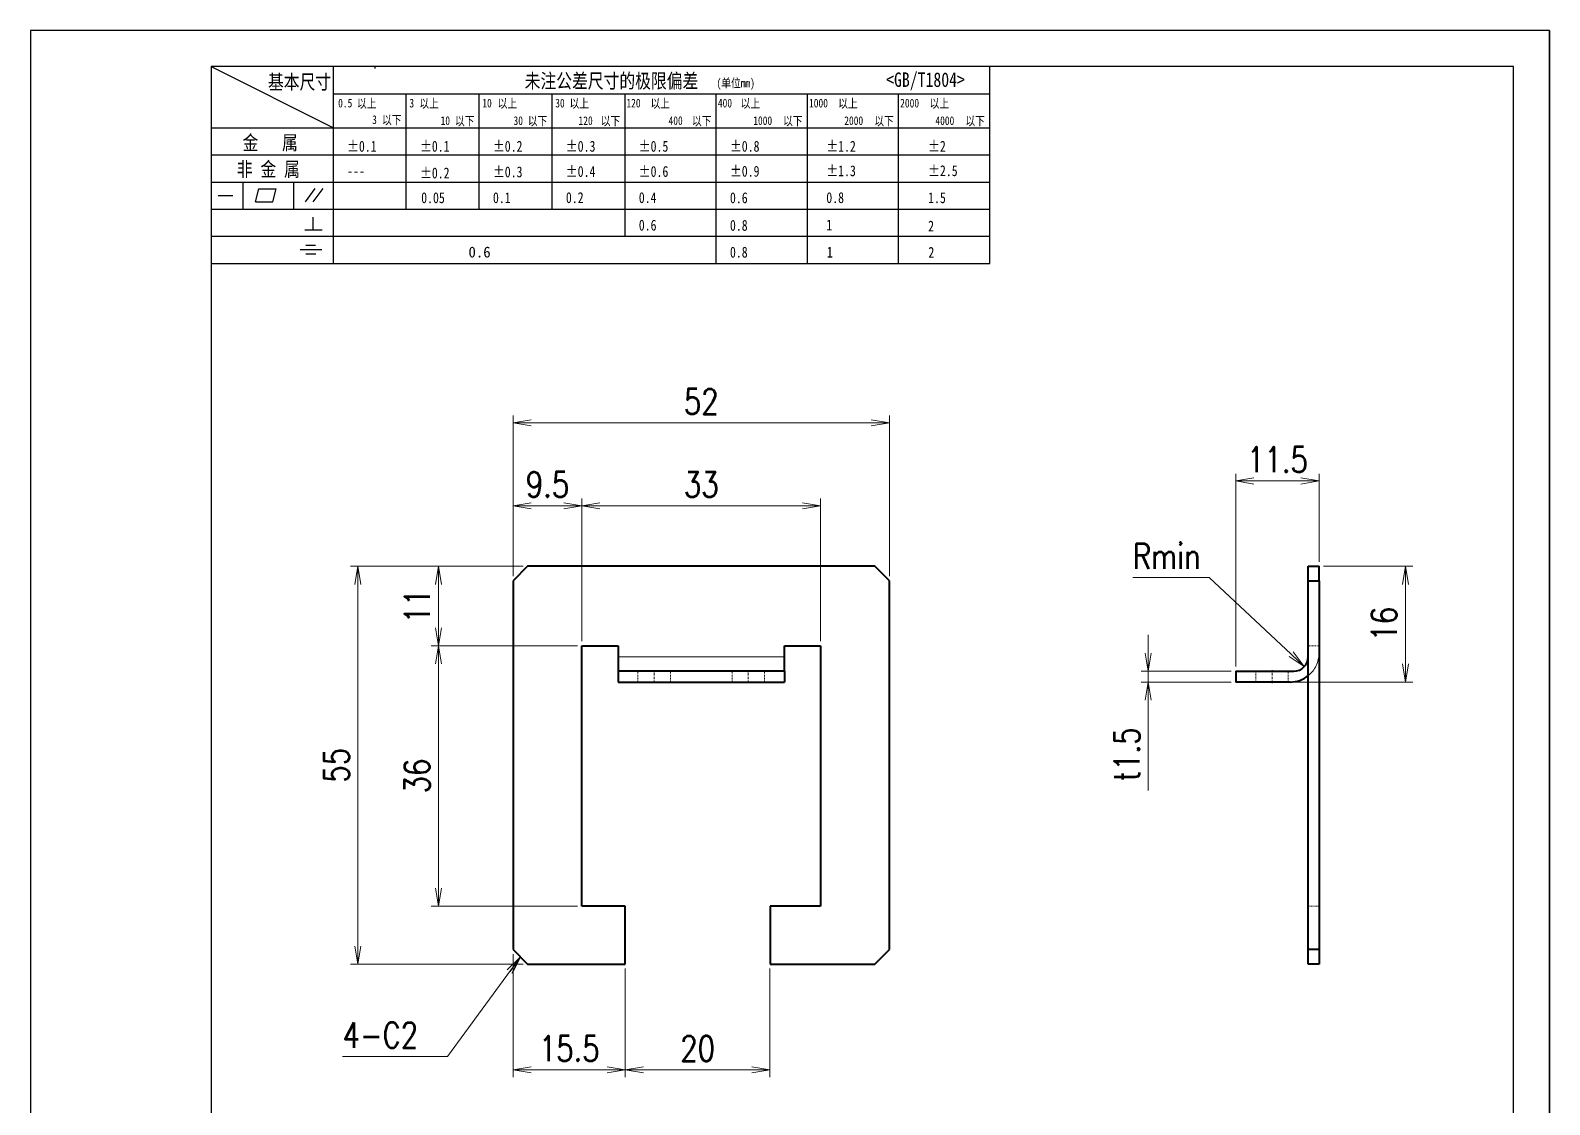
# Model space of a CAD drawing. Header units: millimetres. Extents: x 1201 to 11615, y -7347 to 2683.
# Drawn here: x 10556.1 to 10766.1, y 1664.2 to 1812.7 of the extents above; entities that cross this region are included whole.
import ezdxf
from ezdxf.enums import TextEntityAlignment as Align

# ---------------------------------------------------------------- set-up
doc = ezdxf.new("R2010")
doc.units = ezdxf.units.MM
for name, pattern in [('AM_ISO02W050x2', [3.75, 3, -0.75]), ('AM_ISO08W050x2', [9, 6, -0.75, 1.5, -0.75]), ('CENTER', [2, 1.25, -0.25, 0.25, -0.25])]:
    doc.linetypes.add(name, pattern=pattern)
for name, color, linetype, lineweight in [('CENTER', 2, 'AM_ISO08W050x2', 15), ('DIM', 3, 'Continuous', 20), ('DRAWING', 7, 'Continuous', 35), ('HIDDEN', 1, 'AM_ISO02W050x2', 18), ('图框', 7, 'Continuous', 15)]:
    doc.layers.add(name, color=color, linetype=linetype, lineweight=lineweight)
doc.layers.add('图\\M+19E79\\M+195B6\\M+18E9A', color=7, linetype='Continuous')
doc.styles.add('DIM', font='romans.shx', dxfattribs={"width": 0.8, "bigfont": 'bigfont.shx'})
doc.styles.add('STYLE1', font='')
doc.styles.add('国标', font='simfang.ttf', dxfattribs={"width": 0.8})
doc.styles.add('标题\\M+18E9A', font='romand.shx', dxfattribs={"oblique": 10, "bigfont": 'bigfont.shx'})
doc.styles.get('STYLE1').set_extended_font_data('SimSun')
doc.dimstyles.new('YH 1-1', dxfattribs={"dimtxt": 3.5, "dimasz": 2.5, "dimexe": 1, "dimexo": 0.625, "dimgap": 1.2, "dimtad": 1, "dimtoh": 1, "dimzin": 9, "dimdsep": 46, "dimtxsty": 'DIM', "dimblk": 'OPEN', "dimcen": 0, "dimclrd": 8, "dimclre": 8, "dimclrt": 2, "dimazin": 2, "dimtfac": 0.5, "dimtmove": 0, "dimatfit": 3, "dimldrblk": 'OPEN', "dimfxl": 0, "dimtolj": 1, "dimlwd": 13, "dimlwe": 13, "dimarcsym": 0})
doc.dimstyles.new('YH 1-1$0', dxfattribs={"dimtxt": 3.5, "dimasz": 2.5, "dimexe": 1, "dimexo": 0.625, "dimgap": 1.2, "dimtad": 1, "dimzin": 9, "dimdsep": 46, "dimtxsty": 'DIM', "dimblk": 'OPEN', "dimcen": 0, "dimclrd": 8, "dimclre": 8, "dimclrt": 2, "dimazin": 2, "dimtfac": 0.5, "dimtmove": 0, "dimatfit": 3, "dimldrblk": 'OPEN', "dimfxl": 0, "dimtolj": 1, "dimlwd": 13, "dimlwe": 13, "dimarcsym": 0})
doc.dimstyles.new('YH 1-1$4', dxfattribs={"dimtxt": 3.5, "dimasz": 2.5, "dimexe": 1, "dimexo": 0.625, "dimgap": 1.2, "dimtad": 1, "dimtoh": 1, "dimzin": 9, "dimdsep": 46, "dimtxsty": 'DIM', "dimblk": 'OPEN', "dimcen": 0, "dimclrd": 8, "dimclre": 8, "dimclrt": 2, "dimazin": 2, "dimtfac": 0.5, "dimtmove": 0, "dimatfit": 3, "dimldrblk": 'OPEN', "dimfxl": 0, "dimtolj": 1, "dimlwd": 13, "dimlwe": 13, "dimarcsym": 0})

# ---------------------------------------------------------------- blocks, each defined once
blk = doc.blocks.new('GZDEH零件A4图框V01版')
at = {"color": 1, "linetype": 'CENTER', "lineweight": 5, "ltscale": 16.256}
for p, q in [((108.3, 23.18), (108.3, 16.14)), ((111.82, 19.66), (104.78, 19.66))]:
    blk.add_line(p, q, dxfattribs=at)
at = {"color": 2, "linetype": 'ByBlock', "lineweight": 30}
for p, q in [((102.17, 21.26), (93.17, 22.66)), ((93.17, 16.66), (93.17, 22.66)), ((102.17, 21.26), (102.17, 18.06)), ((102.17, 18.06), (93.17, 16.66))]:
    blk.add_line(p, q, dxfattribs=at)
at = {"color": 1, "linetype": 'CENTER', "lineweight": 5, "ltscale": 9.144}
blk.add_line((102.47, 19.66), (92.65, 19.66), dxfattribs=at)
at = {"color": 2, "linetype": 'ByBlock', "lineweight": 30}
for radius in [3, 1.6]:
    blk.add_circle((108.3, 19.66), radius, dxfattribs=at)
at = {"layer": 'Defpoints', "linetype": 'Continuous'}
for p, q in [((0, 297), (0, 0)), ((210, 297), (0, 297)), ((210, 0), (210, 297)), ((210, 297), (210, 0)), ((0, 0), (210, 0))]:
    blk.add_line(p, q, dxfattribs=at)
at = {"layer": '图\\M+19E79\\M+195B6\\M+18E9A', "linetype": 'Continuous'}
for p, q in [((25, 292), (25, 13.5)), ((205, 292), (25, 292)), ((205, 13.5), (205, 292)), ((205, 13.5), (205, 97)), ((25, 13.5), (205, 13.5))]:
    blk.add_line(p, q, dxfattribs=at)
at = {"layer": '图\\M+19E79\\M+195B6\\M+18E9A', "color": 9}
for p, q in [((25, 292), (41.88, 283.54)), ((41.88, 264.79), (41.88, 292)), ((47.66, 291.75), (47.66, 292)), ((132.6, 264.79), (132.6, 292)), ((41.88, 288.22), (132.6, 288.22)), ((51.96, 272.29), (51.96, 288.22)), ((62.04, 272.29), (62.04, 288.22)), ((72.12, 272.29), (72.12, 288.22)), ((82.2, 268.54), (82.2, 288.22)), ((94.8, 264.79), (94.8, 288.22)), ((107.4, 264.79), (107.4, 288.22)), ((120, 264.79), (120, 288.22)), ((25, 283.54), (132.6, 283.54)), ((25, 279.79), (132.6, 279.79)), ((25, 276.04), (132.6, 276.04)), ((29.43, 272.34), (29.43, 276.04)), ((36.42, 272.34), (36.42, 276.04)), ((38.03, 273.3), (39.36, 275.16)), ((39.11, 273.3), (40.45, 275.16)), ((25.94, 274.19), (28, 274.19)), ((31.1, 273.3), (31.58, 275.09)), ((31.1, 273.3), (33.51, 273.3)), ((31.58, 275.09), (33.99, 275.09)), ((33.51, 273.3), (33.99, 275.09)), ((25, 272.29), (132.6, 272.29)), ((39.09, 269.41), (39.09, 271.18)), ((37.93, 269.41), (40.32, 269.41)), ((25, 268.54), (132.6, 268.54)), ((38.08, 267.29), (39.43, 267.29)), ((25, 264.79), (132.6, 264.79)), ((37.3, 266.69), (40.28, 266.69)), ((38.08, 266.09), (39.44, 266.09)), ((114.5, 79), (114.5, 13.5)), ((205, 58), (25, 58)), ((57.5, 58), (57.5, 30.5)), ((114.5, 58), (114.5, 13.5)), ((180, 58), (180, 13.5)), ((25, 44.25), (205, 44.25)), ((25, 30.5), (205, 30.5)), ((46.68, 30.5), (46.68, 13.5)), ((46.68, 30.5), (46.68, 13.5)), ((68.34, 30.5), (68.34, 13.5)), ((68.34, 30.5), (68.34, 13.5))]:
    blk.add_line(p, q, dxfattribs=at)
at = {"layer": '图框', "color": 7}
for p, q in [((90, 79), (205, 79)), ((90, 13.5), (90, 79))]:
    blk.add_line(p, q, dxfattribs=at)
at = {"layer": '图框', "color": 9}
for p, q in [((90, 73), (95, 79)), ((95, 79), (100, 73)), ((100, 58), (100, 79)), ((173, 58), (173, 79)), ((185, 79), (185, 58)), ((90, 73), (205, 73)), ((90, 67), (95, 73)), ((95, 73), (100, 67)), ((90, 67), (205, 67))]:
    blk.add_line(p, q, dxfattribs=at)
at = {"layer": '图\\M+19E79\\M+195B6\\M+18E9A', "color": 9, "style": '国标'}
for s, height, width, p in [('基本尺寸', 2, 0.8, (32.84, 288.88)), ('未注公差尺寸的极限偏差', 2, 0.8, (68.32, 289.02)), ('<GB/T1804>', 2, 0.8, (118.29, 289.19)), ('30', 1.2, 0.8, (72.55, 286.35)), ('金   属', 2, 0.8, (29.33, 280.48)), ('±0.1', 1.5, 0.8, (43.78, 280.23)), ('±0.1', 1.5, 0.8, (53.86, 280.23)), ('±0.2', 1.5, 0.8, (63.94, 280.23)), ('±0.3', 1.5, 0.8, (74.02, 280.23)), ('±0.5', 1.5, 0.8, (84.1, 280.23)), ('±0.8', 1.5, 0.8, (96.7, 280.23)), ('±1.2', 1.5, 0.8, (110.02, 280.23)), ('±2', 1.5, 0.8, (124.09, 280.23)), ('非 金 属', 2, 0.8, (28.53, 276.82)), ('---', 1.5, 0.8, (43.78, 276.81)), ('±0.2', 1.5, 0.8, (53.86, 276.54)), ('±0.3', 1.5, 0.8, (63.94, 276.69)), ('±0.4', 1.5, 0.8, (74.02, 276.75)), ('±0.6', 1.5, 0.8, (84.1, 276.75)), ('±0.9', 1.5, 0.8, (96.7, 276.78)), ('±1.3', 1.5, 0.8, (110.02, 276.84)), ('±2.5', 1.5, 0.8, (124.09, 276.85)), ('0.1', 1.5, 0.8, (63.94, 273.12)), ('0.2', 1.5, 0.8, (74.02, 273.13)), ('0.4', 1.5, 0.8, (84.1, 273.13)), ('0.6', 1.5, 0.8, (96.7, 273.11)), ('0.8', 1.5, 0.8, (110.02, 273.13)), ('1.5', 1.5, 0.8, (124.09, 273.12)), ('0.6', 1.5, 0.8, (84.1, 269.33)), ('0.8', 1.5, 0.8, (96.7, 269.3)), ('1', 1.5, 0.8, (110.02, 269.34)), ('2', 1.5, 0.8, (124.09, 269.2)), ('0.8', 1.5, 0.8, (96.7, 265.59)), ('1', 1.5, 0.8, (110.1, 265.6)), ('2', 1.5, 0.8, (124.13, 265.57)), ('热处理', 2.5, 0.8, (27.54, 54)), ('材  质', 2.5, 0.8, (60.55, 54)), ('项目编码 PROJECT', 2.5, 0.8, (180.64, 54.03)), ('表面粗糙度', 2.5, 0.8, (26.56, 40.25)), ('表面处理', 2.5, 0.8, (57.91, 40.25)), ('SURFACE TREATMENT', 2.5, 0.6, (70.98, 40.25)), ('比  例\u3000', 2.5, 0.8, (91.61, 40.25)), ('SCALE', 2.5, 0.8, (103.66, 40.25)), ('名称\u3000', 2.5, 0.8, (115.05, 40.25)), ('NAME', 2.5, 0.8, (121.31, 40.25)), ('数  量', 2.5, 0.8, (183.12, 40.41)), ("QT'Y ", 2.5, 0.8, (196.37, 40.41)), (' DESIGN', 2.5, 0.8, (33.98, 26.5)), (' DRAW', 2.5, 0.8, (57.29, 26.5)), ("CHK'D", 2.5, 0.8, (80.09, 26.5)), ('三角法', 2.5, 0.8, (97.41, 26.5)), ('图号', 2.5, 0.8, (114.87, 26.5)), ('DWG.NO.', 2.5, 0.8, (121.67, 26.5)), ('图示为', 2.5, 0.8, (182.45, 26.53)), ('<LH/RH>', 2.5, 0.8, (192.82, 26.53))]:
    blk.add_text(s, height=height, dxfattribs=dict(at, width=width)).set_placement(p)
at = {"layer": '图\\M+19E79\\M+195B6\\M+18E9A', "color": 9, "lineweight": 15, "style": '国标', "width": 0.8}
for s, p in [('0.5', (42.54, 286.35)), ('以上', (45.15, 286.3)), ('3', (52.39, 286.35)), ('以上', (53.76, 286.3)), ('10', (62.47, 286.35)), ('以上', (64.6, 286.3)), ('以上', (74.53, 286.3)), ('120', (82.39, 286.35)), ('以上', (85.72, 286.3)), ('400', (95.03, 286.35)), ('以上', (98.19, 286.3)), ('1000', (107.63, 286.35)), ('以上', (111.67, 286.3)), ('2000', (120.23, 286.35)), ('以上', (124.31, 286.3)), ('3', (47.24, 284.06)), ('以下', (48.61, 284.01)), ('10', (56.7, 283.92)), ('以下', (58.69, 283.87)), ('30', (66.78, 283.92)), ('以下', (68.77, 283.87)), ('120', (75.77, 283.92)), ('以下', (78.85, 283.87)), ('400', (88.21, 283.92)), ('以下', (91.45, 283.87)), ('1000', (99.92, 283.92)), ('以下', (104.05, 283.87)), ('2000', (112.5, 283.92)), ('以下', (116.65, 283.87)), ('4000', (125.1, 283.92)), ('以下', (129.25, 283.87))]:
    blk.add_text(s, height=1.2, dxfattribs=at).set_placement(p)
at = {"layer": '图\\M+19E79\\M+195B6\\M+18E9A', "color": 9, "lineweight": 13, "style": '国标'}
blk.add_text('0.6', height=1.5, dxfattribs=at).set_placement((60.56, 265.61))
at = {"layer": '图\\M+19E79\\M+195B6\\M+18E9A', "color": 9, "style": '国标', "width": 0.8}
for s, p in [('车 型', (95.38, 55.27)), ('MODEL', (107.71, 55.22))]:
    blk.add_text(s, height=2.5, dxfattribs=at).set_placement(p, align=Align.MIDDLE)
for s, p in [('客户', (118.19, 54)), ('HEAT TREAT', (47, 54)), ('MATERIAL', (80.65, 54)), ('USER', (123.97, 54)), ('FINISH', (48.99, 40.25)), ('设  计', (30.3, 26.5)), ('制  图', (51.94, 26.5)), ('检  图', (73.62, 26.5)), ('日期:', (28.6, 14.46)), ('日期:', (50.22, 14.36)), ('日期:', (72.13, 14.46))]:
    blk.add_text(s, height=2.5, dxfattribs=at).set_placement(p, align=Align.CENTER)
at = {"layer": '图\\M+19E79\\M+195B6\\M+18E9A', "color": 7, "lineweight": -3, "style": 'STYLE1', "oblique": 15}
blk.add_text('广州市瑞欧智能设备有限公司', height=3.8, dxfattribs=at).set_placement((106.21, 7.68))
at = {"layer": '图\\M+19E79\\M+195B6\\M+18E9A', "color": 7, "style": '标题\\M+18E9A', "oblique": 10}
blk.add_text('A4', height=4, dxfattribs=at).set_placement((204.57, 5.66), align=Align.MIDDLE)
at = {"layer": '图\\M+19E79\\M+195B6\\M+18E9A', "color": 7, "style": '标题\\M+18E9A', "oblique": 10, "width": 0.75}
blk.add_text('Guangzhou RUIO Intelligent Equipment Co., Ltd. ', height=2.5, dxfattribs=at).set_placement((146.18, 3.62), align=Align.MIDDLE)
at = {"layer": '图\\M+19E79\\M+195B6\\M+18E9A', "color": 9, "lineweight": 15, "insert": (94.85, 290.31), "char_height": 1.2, "width": 8.7957, "attachment_point": 1, "style": '国标'}
blk.add_mtext('(单位mm)', dxfattribs=at)
at = {"layer": '图\\M+19E79\\M+195B6\\M+18E9A', "color": 9, "insert": (54.02, 273.09), "char_height": 1.5, "attachment_point": 7, "style": '国标'}
blk.add_mtext_dynamic_manual_height_columns('0.05', width=5.1982, gutter_width=12.5, heights=[0], dxfattribs=at)
at = {"layer": '图框', "color": 9, "style": '国标', "width": 0.8}
for s, p in [('记 号', (94.82, 63.62)), ('年 月 日', (107.24, 63.57)), ('变  更  事  由', (143.58, 63.63)), ('C.L.', (95.2, 59.11)), ('DATE', (107.19, 59.14)), ('REVIEW', (143.89, 59.11))]:
    blk.add_text(s, height=2, dxfattribs=at).set_placement(p, align=Align.CENTER)
for s, p in [('制 图', (178.49, 64.61)), ('备    注', (195.02, 64.64)), ('DR', (178.4, 60.22)), ('REMARKS', (194.91, 60.23))]:
    blk.add_text(s, height=2, dxfattribs=at).set_placement(p, align=Align.MIDDLE)
blk = doc.blocks.new('_Open')
at = {"color": 0, "linetype": 'ByBlock', "lineweight": -2}
for p, q in [((-1, 0.167), (0, 0)), ((-1, -0.167), (0, 0)), ((0, 0), (-1, 0))]:
    blk.add_line(p, q, dxfattribs=at)
blk = doc.blocks.new('*D380')
at = {"layer": 'Defpoints', "color": 0, "ltscale": 2, "transparency": 16777216}
for p in [(10601.33, 1738.57), (10624.8, 1738.57), (10624.8, 1683.57)]:
    blk.add_point(p, dxfattribs=at)
at = {"layer": 'DIM', "color": 8, "lineweight": 13, "ltscale": 2, "transparency": 16777216}
for p, q in [((10624.18, 1738.57), (10600.33, 1738.57)), ((10601.33, 1686.07), (10601.33, 1736.07)), ((10624.18, 1683.57), (10600.33, 1683.57))]:
    blk.add_line(p, q, dxfattribs=at)
at = {"layer": 'DIM', "color": 8, "lineweight": 13, "ltscale": 2, "transparency": 16777216, "xscale": 2.5, "yscale": 2.5, "zscale": 2.5}
for p, rotation in [((10601.33, 1738.57), 90), ((10601.33, 1683.57), 270)]:
    blk.add_blockref('_Open', p, dxfattribs=dict(at, rotation=rotation))
at = {"layer": 'DIM', "color": 2, "ltscale": 2, "transparency": 16777216, "insert": (10598.38, 1711.07), "char_height": 3.5, "attachment_point": 5, "rotation": 90, "style": 'DIM'}
blk.add_mtext('\\A1;55', dxfattribs=at)
blk = doc.blocks.new('*D381')
at = {"layer": 'Defpoints', "color": 0, "ltscale": 2, "transparency": 16777216}
for p in [(10612.47, 1738.57), (10624.8, 1738.57), (10632.3, 1727.57)]:
    blk.add_point(p, dxfattribs=at)
at = {"layer": 'DIM', "color": 8, "lineweight": 13, "ltscale": 2, "transparency": 16777216}
for p, q in [((10624.18, 1738.57), (10611.47, 1738.57)), ((10612.47, 1730.07), (10612.47, 1736.07)), ((10631.68, 1727.57), (10611.47, 1727.57))]:
    blk.add_line(p, q, dxfattribs=at)
at = {"layer": 'DIM', "color": 8, "lineweight": 13, "ltscale": 2, "transparency": 16777216, "xscale": 2.5, "yscale": 2.5, "zscale": 2.5}
for p, rotation in [((10612.47, 1738.57), 90), ((10612.47, 1727.57), 270)]:
    blk.add_blockref('_Open', p, dxfattribs=dict(at, rotation=rotation))
at = {"layer": 'DIM', "color": 2, "ltscale": 2, "transparency": 16777216, "insert": (10609.52, 1733.07), "char_height": 3.5, "attachment_point": 5, "rotation": 90, "style": 'DIM'}
blk.add_mtext('\\A1;11', dxfattribs=at)
blk = doc.blocks.new('*D382')
at = {"layer": 'Defpoints', "color": 0, "ltscale": 2, "transparency": 16777216}
for p in [(10632.3, 1727.57), (10612.47, 1691.57), (10632.3, 1691.57)]:
    blk.add_point(p, dxfattribs=at)
at = {"layer": 'DIM', "color": 8, "lineweight": 13, "ltscale": 2, "transparency": 16777216}
for p, q in [((10631.68, 1727.57), (10611.47, 1727.57)), ((10612.47, 1725.07), (10612.47, 1694.07)), ((10631.68, 1691.57), (10611.47, 1691.57))]:
    blk.add_line(p, q, dxfattribs=at)
at = {"layer": 'DIM', "color": 8, "lineweight": 13, "ltscale": 2, "transparency": 16777216, "xscale": 2.5, "yscale": 2.5, "zscale": 2.5}
for p, rotation in [((10612.47, 1727.57), 90), ((10612.47, 1691.57), 270)]:
    blk.add_blockref('_Open', p, dxfattribs=dict(at, rotation=rotation))
at = {"layer": 'DIM', "color": 2, "ltscale": 2, "transparency": 16777216, "insert": (10609.52, 1709.57), "char_height": 3.5, "attachment_point": 5, "rotation": 90, "style": 'DIM'}
blk.add_mtext('\\A1;36', dxfattribs=at)
blk = doc.blocks.new('*D383')
at = {"layer": 'Defpoints', "color": 0, "ltscale": 2, "transparency": 16777216}
for p in [(10674.8, 1758.4), (10622.8, 1736.57), (10674.8, 1736.57)]:
    blk.add_point(p, dxfattribs=at)
at = {"layer": 'DIM', "color": 8, "lineweight": 13, "ltscale": 2, "transparency": 16777216}
for p, q in [((10622.8, 1737.2), (10622.8, 1759.4)), ((10625.3, 1758.4), (10672.3, 1758.4)), ((10674.8, 1737.2), (10674.8, 1759.4))]:
    blk.add_line(p, q, dxfattribs=at)
at = {"layer": 'DIM', "color": 8, "lineweight": 13, "ltscale": 2, "transparency": 16777216, "xscale": 2.5, "yscale": 2.5, "zscale": 2.5, "rotation": 180}
blk.add_blockref('_Open', (10622.8, 1758.4), dxfattribs=at)
at = {"layer": 'DIM', "color": 8, "lineweight": 13, "ltscale": 2, "transparency": 16777216, "xscale": 2.5, "yscale": 2.5, "zscale": 2.5}
blk.add_blockref('_Open', (10674.8, 1758.4), dxfattribs=at)
at = {"layer": 'DIM', "color": 2, "ltscale": 2, "transparency": 16777216, "insert": (10648.8, 1761.35), "char_height": 3.5, "attachment_point": 5, "style": 'DIM'}
blk.add_mtext('\\A1;52', dxfattribs=at)
blk = doc.blocks.new('*D384')
at = {"layer": 'Defpoints', "color": 0, "ltscale": 2, "transparency": 16777216}
for p in [(10622.8, 1746.94), (10622.8, 1736.57), (10632.3, 1727.57)]:
    blk.add_point(p, dxfattribs=at)
at = {"layer": 'DIM', "color": 8, "lineweight": 13, "ltscale": 2, "transparency": 16777216}
for p, q in [((10622.8, 1737.2), (10622.8, 1747.94)), ((10632.3, 1728.2), (10632.3, 1747.94)), ((10629.8, 1746.94), (10625.3, 1746.94))]:
    blk.add_line(p, q, dxfattribs=at)
at = {"layer": 'DIM', "color": 8, "lineweight": 13, "ltscale": 2, "transparency": 16777216, "xscale": 2.5, "yscale": 2.5, "zscale": 2.5, "rotation": 180}
blk.add_blockref('_Open', (10622.8, 1746.94), dxfattribs=at)
at = {"layer": 'DIM', "color": 8, "lineweight": 13, "ltscale": 2, "transparency": 16777216, "xscale": 2.5, "yscale": 2.5, "zscale": 2.5}
blk.add_blockref('_Open', (10632.3, 1746.94), dxfattribs=at)
at = {"layer": 'DIM', "color": 2, "ltscale": 2, "transparency": 16777216, "insert": (10627.55, 1749.89), "char_height": 3.5, "attachment_point": 5, "style": 'DIM'}
blk.add_mtext('\\A1;9.5', dxfattribs=at)
blk = doc.blocks.new('*D385')
at = {"layer": 'Defpoints', "color": 0, "ltscale": 2, "transparency": 16777216}
for p in [(10665.3, 1746.94), (10632.3, 1727.57), (10665.3, 1727.57)]:
    blk.add_point(p, dxfattribs=at)
at = {"layer": 'DIM', "color": 8, "lineweight": 13, "ltscale": 2, "transparency": 16777216}
for p, q in [((10632.3, 1728.2), (10632.3, 1747.94)), ((10665.3, 1728.2), (10665.3, 1747.94)), ((10634.8, 1746.94), (10662.8, 1746.94))]:
    blk.add_line(p, q, dxfattribs=at)
at = {"layer": 'DIM', "color": 8, "lineweight": 13, "ltscale": 2, "transparency": 16777216, "xscale": 2.5, "yscale": 2.5, "zscale": 2.5, "rotation": 180}
blk.add_blockref('_Open', (10632.3, 1746.94), dxfattribs=at)
at = {"layer": 'DIM', "color": 8, "lineweight": 13, "ltscale": 2, "transparency": 16777216, "xscale": 2.5, "yscale": 2.5, "zscale": 2.5}
blk.add_blockref('_Open', (10665.3, 1746.94), dxfattribs=at)
at = {"layer": 'DIM', "color": 2, "ltscale": 2, "transparency": 16777216, "insert": (10648.8, 1749.89), "char_height": 3.5, "attachment_point": 5, "style": 'DIM'}
blk.add_mtext('\\A1;33', dxfattribs=at)
blk = doc.blocks.new('*D386')
at = {"layer": 'Defpoints', "color": 0, "ltscale": 2, "transparency": 16777216}
for p in [(10622.8, 1685.57), (10638.3, 1683.57), (10622.8, 1668.96)]:
    blk.add_point(p, dxfattribs=at)
at = {"layer": 'DIM', "color": 8, "lineweight": 13, "ltscale": 2, "transparency": 16777216}
for p, q in [((10622.8, 1684.95), (10622.8, 1667.96)), ((10638.3, 1682.95), (10638.3, 1667.96)), ((10635.8, 1668.96), (10625.3, 1668.96))]:
    blk.add_line(p, q, dxfattribs=at)
at = {"layer": 'DIM', "color": 8, "lineweight": 13, "ltscale": 2, "transparency": 16777216, "xscale": 2.5, "yscale": 2.5, "zscale": 2.5, "rotation": 180}
blk.add_blockref('_Open', (10622.8, 1668.96), dxfattribs=at)
at = {"layer": 'DIM', "color": 8, "lineweight": 13, "ltscale": 2, "transparency": 16777216, "xscale": 2.5, "yscale": 2.5, "zscale": 2.5}
blk.add_blockref('_Open', (10638.3, 1668.96), dxfattribs=at)
at = {"layer": 'DIM', "color": 2, "ltscale": 2, "transparency": 16777216, "insert": (10630.55, 1671.91), "char_height": 3.5, "attachment_point": 5, "style": 'DIM'}
blk.add_mtext('\\A1;15.5', dxfattribs=at)
blk = doc.blocks.new('*D387')
at = {"layer": 'Defpoints', "color": 0, "ltscale": 2, "transparency": 16777216}
for p in [(10638.3, 1683.57), (10658.3, 1683.57), (10658.3, 1668.96)]:
    blk.add_point(p, dxfattribs=at)
at = {"layer": 'DIM', "color": 8, "lineweight": 13, "ltscale": 2, "transparency": 16777216}
for p, q in [((10638.3, 1682.95), (10638.3, 1667.96)), ((10658.3, 1682.95), (10658.3, 1667.96)), ((10640.8, 1668.96), (10655.8, 1668.96))]:
    blk.add_line(p, q, dxfattribs=at)
at = {"layer": 'DIM', "color": 8, "lineweight": 13, "ltscale": 2, "transparency": 16777216, "xscale": 2.5, "yscale": 2.5, "zscale": 2.5, "rotation": 180}
blk.add_blockref('_Open', (10638.3, 1668.96), dxfattribs=at)
at = {"layer": 'DIM', "color": 8, "lineweight": 13, "ltscale": 2, "transparency": 16777216, "xscale": 2.5, "yscale": 2.5, "zscale": 2.5}
blk.add_blockref('_Open', (10658.3, 1668.96), dxfattribs=at)
at = {"layer": 'DIM', "color": 2, "ltscale": 2, "transparency": 16777216, "insert": (10648.3, 1671.91), "char_height": 3.5, "attachment_point": 5, "style": 'DIM'}
blk.add_mtext('\\A1;20', dxfattribs=at)
blk = doc.blocks.new('*D394')
at = {"layer": 'Defpoints', "color": 0, "ltscale": 2, "transparency": 16777216}
for p in [(10722.7, 1750.36), (10734.2, 1738.57), (10722.7, 1724.07)]:
    blk.add_point(p, dxfattribs=at)
at = {"layer": 'DIM', "color": 8, "lineweight": 13, "ltscale": 2, "transparency": 16777216}
for p, q in [((10722.7, 1724.7), (10722.7, 1751.36)), ((10731.7, 1750.36), (10725.2, 1750.36)), ((10734.2, 1739.2), (10734.2, 1751.36))]:
    blk.add_line(p, q, dxfattribs=at)
at = {"layer": 'DIM', "color": 8, "lineweight": 13, "ltscale": 2, "transparency": 16777216, "xscale": 2.5, "yscale": 2.5, "zscale": 2.5, "rotation": 180}
blk.add_blockref('_Open', (10722.7, 1750.36), dxfattribs=at)
at = {"layer": 'DIM', "color": 8, "lineweight": 13, "ltscale": 2, "transparency": 16777216, "xscale": 2.5, "yscale": 2.5, "zscale": 2.5}
blk.add_blockref('_Open', (10734.2, 1750.36), dxfattribs=at)
at = {"layer": 'DIM', "color": 2, "ltscale": 2, "transparency": 16777216, "insert": (10728.45, 1753.31), "char_height": 3.5, "attachment_point": 5, "style": 'DIM'}
blk.add_mtext('\\A1;11.5', dxfattribs=at)
blk = doc.blocks.new('*D395')
at = {"layer": 'Defpoints', "color": 0, "ltscale": 2, "transparency": 16777216}
for p in [(10710.59, 1722.57), (10722.7, 1724.07), (10722.7, 1722.57)]:
    blk.add_point(p, dxfattribs=at)
at = {"layer": 'DIM', "color": 8, "lineweight": 13, "ltscale": 2, "transparency": 16777216}
for p, q in [((10710.59, 1726.57), (10710.59, 1729.07)), ((10722.07, 1724.07), (10709.59, 1724.07)), ((10722.07, 1722.57), (10709.59, 1722.57)), ((10710.59, 1724.07), (10710.59, 1722.57)), ((10710.59, 1720.07), (10710.59, 1707.57))]:
    blk.add_line(p, q, dxfattribs=at)
at = {"layer": 'DIM', "color": 8, "lineweight": 13, "ltscale": 2, "transparency": 16777216, "xscale": 2.5, "yscale": 2.5, "zscale": 2.5}
for p, rotation in [((10710.59, 1724.07), 270), ((10710.59, 1722.57), 90)]:
    blk.add_blockref('_Open', p, dxfattribs=dict(at, rotation=rotation))
at = {"layer": 'DIM', "color": 2, "ltscale": 2, "transparency": 16777216, "insert": (10707.64, 1712.57), "char_height": 3.5, "attachment_point": 5, "rotation": 90, "style": 'DIM'}
blk.add_mtext('\\A1;t1.5', dxfattribs=at)
blk = doc.blocks.new('*D396')
at = {"layer": 'Defpoints', "color": 0, "ltscale": 2, "transparency": 16777216}
for p in [(10730.7, 1726.07), (10732.16, 1724.71)]:
    blk.add_point(p, dxfattribs=at)
at = {"layer": 'DIM', "color": 8, "lineweight": 13, "ltscale": 2, "transparency": 16777216}
for p, q in [((10708.48, 1737.02), (10719.01, 1737.02)), ((10719.01, 1737.02), (10730.33, 1726.41))]:
    blk.add_line(p, q, dxfattribs=at)
at = {"layer": 'DIM', "color": 8, "lineweight": 13, "ltscale": 2, "transparency": 16777216, "xscale": 2.5, "yscale": 2.5, "zscale": 2.5, "rotation": 316.8877785877966}
blk.add_blockref('_Open', (10732.16, 1724.71), dxfattribs=at)
at = {"layer": 'DIM', "color": 2, "ltscale": 2, "transparency": 16777216, "insert": (10713.14, 1739.97), "char_height": 3.5, "attachment_point": 5, "style": 'DIM'}
blk.add_mtext('\\A1;{\\Fromans,bigfont|c134;Rmin}', dxfattribs=at)
blk = doc.blocks.new('*D397')
at = {"layer": 'Defpoints', "color": 0, "ltscale": 2, "transparency": 16777216}
for p in [(10734.2, 1738.57), (10746.14, 1738.57), (10730.2, 1722.57)]:
    blk.add_point(p, dxfattribs=at)
at = {"layer": 'DIM', "color": 8, "lineweight": 13, "ltscale": 2, "transparency": 16777216}
for p, q in [((10734.82, 1738.57), (10747.14, 1738.57)), ((10746.14, 1725.07), (10746.14, 1736.07)), ((10730.82, 1722.57), (10747.14, 1722.57))]:
    blk.add_line(p, q, dxfattribs=at)
at = {"layer": 'DIM', "color": 8, "lineweight": 13, "ltscale": 2, "transparency": 16777216, "xscale": 2.5, "yscale": 2.5, "zscale": 2.5}
for p, rotation in [((10746.14, 1738.57), 90), ((10746.14, 1722.57), 270)]:
    blk.add_blockref('_Open', p, dxfattribs=dict(at, rotation=rotation))
at = {"layer": 'DIM', "color": 2, "ltscale": 2, "transparency": 16777216, "insert": (10743.19, 1730.57), "char_height": 3.5, "attachment_point": 5, "rotation": 90, "style": 'DIM'}
blk.add_mtext('\\A1;16', dxfattribs=at)

msp = doc.modelspace()

# ---------------------------------------------------------------- linework, layer by layer
at = {"color": 7, "lineweight": 13}
msp.add_line((10637.304, 1726.072), (10660.304, 1726.072), dxfattribs=at)
at = {"layer": 'CENTER', "ltscale": 0.045}
for p, q in [((10642.304, 1722.422), (10642.304, 1724.222)), ((10655.304, 1722.422), (10655.304, 1724.222)), ((10727.699, 1722.422), (10727.699, 1724.222))]:
    msp.add_line(p, q, dxfattribs=at)
at = {"layer": 'DRAWING', "lineweight": 35, "ltscale": 0.070711}
for p, q in [((10624.804, 1738.572), (10622.804, 1736.572)), ((10674.804, 1736.572), (10672.804, 1738.572)), ((10622.804, 1685.572), (10624.804, 1683.572)), ((10672.804, 1683.572), (10674.804, 1685.572))]:
    msp.add_line(p, q, dxfattribs=at)
at = {"layer": 'DRAWING', "lineweight": 35}
for p, q in [((10672.804, 1738.572), (10624.804, 1738.572)), ((10622.804, 1736.572), (10622.804, 1685.572)), ((10674.804, 1685.572), (10674.804, 1736.572)), ((10732.699, 1685.572), (10732.699, 1736.572)), ((10734.199, 1736.572), (10734.199, 1685.572)), ((10632.304, 1691.572), (10632.304, 1727.572)), ((10665.304, 1727.572), (10665.304, 1691.572)), ((10660.304, 1724.072), (10637.304, 1724.072)), ((10637.304, 1722.572), (10660.304, 1722.572))]:
    msp.add_line(p, q, dxfattribs=at)
at = {"layer": 'DRAWING', "lineweight": 35, "ltscale": 0.05}
for p, q in [((10732.699, 1736.572), (10732.699, 1738.572)), ((10734.199, 1736.572), (10734.199, 1738.572)), ((10637.304, 1726.072), (10637.304, 1724.072)), ((10660.304, 1724.072), (10660.304, 1726.072)), ((10732.699, 1683.572), (10732.699, 1685.572)), ((10734.199, 1685.572), (10734.199, 1683.572))]:
    msp.add_line(p, q, dxfattribs=at)
at = {"layer": 'DRAWING', "lineweight": 35, "ltscale": 0.0375}
for p, q in [((10732.699, 1738.572), (10734.199, 1738.572)), ((10732.699, 1736.572), (10734.199, 1736.572)), ((10637.304, 1727.572), (10637.304, 1726.072)), ((10660.304, 1726.072), (10660.304, 1727.572)), ((10637.304, 1724.072), (10637.304, 1722.572)), ((10660.304, 1724.072), (10660.304, 1722.572)), ((10722.699, 1724.072), (10722.699, 1722.572)), ((10734.199, 1685.572), (10732.699, 1685.572)), ((10734.199, 1683.572), (10732.699, 1683.572))]:
    msp.add_line(p, q, dxfattribs=at)
at = {"layer": 'DRAWING', "lineweight": 35, "ltscale": 0.125}
for p, q in [((10632.304, 1727.572), (10637.304, 1727.572)), ((10660.304, 1727.572), (10665.304, 1727.572))]:
    msp.add_line(p, q, dxfattribs=at)
at = {"layer": 'DRAWING', "lineweight": 35, "ltscale": 0.2}
for p, q in [((10722.699, 1724.072), (10730.699, 1724.072)), ((10638.304, 1683.572), (10638.304, 1691.572)), ((10658.304, 1691.572), (10658.304, 1683.572))]:
    msp.add_line(p, q, dxfattribs=at)
at = {"layer": 'DRAWING', "lineweight": 35, "ltscale": 0.1875}
msp.add_line((10730.199, 1722.572), (10722.699, 1722.572), dxfattribs=at)
at = {"layer": 'DRAWING', "lineweight": 35, "ltscale": 0.15}
msp.add_line((10638.304, 1691.572), (10632.304, 1691.572), dxfattribs=at)
at = {"layer": 'DRAWING', "lineweight": 35, "ltscale": 0.175}
msp.add_line((10665.304, 1691.572), (10658.304, 1691.572), dxfattribs=at)
at = {"layer": 'DRAWING', "lineweight": 35, "ltscale": 0.3375}
msp.add_line((10624.804, 1683.572), (10638.304, 1683.572), dxfattribs=at)
at = {"layer": 'DRAWING', "lineweight": 35, "ltscale": 0.3625}
msp.add_line((10658.304, 1683.572), (10672.804, 1683.572), dxfattribs=at)
at = {"layer": 'DRAWING', "lineweight": 35}
for centre, radius, end in [((10730.699, 1726.072), 2, 0), ((10730.199, 1726.572), 4, 308.68199)]:
    msp.add_arc(centre, radius, 270, end, dxfattribs=at)
at = {"layer": 'HIDDEN', "ltscale": 0.0375}
for p, q in [((10732.699, 1736.572), (10734.199, 1736.572)), ((10734.199, 1727.572), (10732.699, 1727.572)), ((10640.054, 1722.572), (10640.054, 1724.072)), ((10644.554, 1722.572), (10644.554, 1724.072)), ((10653.054, 1722.572), (10653.054, 1724.072)), ((10657.554, 1722.572), (10657.554, 1724.072)), ((10725.449, 1724.072), (10725.449, 1722.572)), ((10725.449, 1724.072), (10725.449, 1722.572)), ((10729.949, 1722.572), (10729.949, 1724.072)), ((10729.949, 1722.572), (10729.949, 1724.072)), ((10732.699, 1691.572), (10734.199, 1691.572)), ((10732.699, 1685.572), (10734.199, 1685.572))]:
    msp.add_line(p, q, dxfattribs=at)
at = {"layer": 'HIDDEN'}
msp.add_arc((10730.199, 1726.572), 4, 308.68199, 0, dxfattribs=at)

# ---------------------------------------------------------------- block references
at = {"layer": '图框'}
msp.add_blockref('GZDEH零件A4图框V01版', (10556.068, 1515.65), dxfattribs=at)

# ---------------------------------------------------------------- texts
at = {"layer": 'DIM', "color": 2, "ltscale": 2, "insert": (10599.226, 1672.023), "char_height": 3.5, "attachment_point": 7, "style": 'DIM'}
msp.add_mtext('{\\Fromans,bigfont|c134;4-C2}', dxfattribs=at)

# ---------------------------------------------------------------- dimensions: what is measured, and where the dimension line sits
at = {"layer": 'DIM', "ltscale": 2}
for base, p1, p2, picture, middle in [((10674.804, 1758.397), (10622.804, 1736.572), (10674.804, 1736.572), '*D383', (10648.804, 1761.347)), ((10722.699, 1750.356), (10734.199, 1738.572), (10722.699, 1724.072), '*D394', (10728.449, 1753.306)), ((10622.804, 1746.939), (10632.304, 1727.572), (10622.804, 1736.572), '*D384', (10627.554, 1749.889)), ((10665.304, 1746.939), (10632.304, 1727.572), (10665.304, 1727.572), '*D385', (10648.804, 1749.889)), ((10622.804, 1668.962), (10638.304, 1683.572), (10622.804, 1685.572), '*D386', (10630.554, 1671.912)), ((10658.304, 1668.962), (10638.304, 1683.572), (10658.304, 1683.572), '*D387', (10648.304, 1671.912))]:
    dim = msp.add_linear_dim(base=base, p1=p1, p2=p2, dimstyle='YH 1-1$0', dxfattribs=at)
    dim.commit()
    dim.dimension.update_dxf_attribs({"geometry": picture, "text_midpoint": middle})
dim = msp.add_radius_dim(center=(10730.699, 1726.072), mpoint=(10732.159, 1724.706), text='{\\Fromans,bigfont|c134;Rmin}', dimstyle='YH 1-1$4', override={"dimtmove": 1}, dxfattribs=at)
dim.commit()
dim.dimension.update_dxf_attribs({"geometry": '*D396', "text_midpoint": (10719.009, 1737.016), "dimtype": 164})
for base, p1, p2, picture, middle in [((10601.331, 1738.572), (10624.804, 1683.572), (10624.804, 1738.572), '*D380', (10598.381, 1711.072)), ((10612.473, 1738.572), (10632.304, 1727.572), (10624.804, 1738.572), '*D381', (10609.523, 1733.072)), ((10746.141, 1738.572), (10730.199, 1722.572), (10734.199, 1738.572), '*D397', (10743.191, 1730.572)), ((10612.473, 1691.572), (10632.304, 1727.572), (10632.304, 1691.572), '*D382', (10609.523, 1709.572))]:
    dim = msp.add_linear_dim(base=base, p1=p1, p2=p2, angle=90, dimstyle='YH 1-1$0', dxfattribs=at)
    dim.commit()
    dim.dimension.update_dxf_attribs({"geometry": picture, "text_midpoint": middle})
dim = msp.add_linear_dim(base=(10710.589, 1722.572), p1=(10722.699, 1724.072), p2=(10722.699, 1722.572), angle=90, dimstyle='YH 1-1$0', override={"dimpost": 't<>'}, dxfattribs=at)
dim.commit()
dim.dimension.update_dxf_attribs({"geometry": '*D395', "text_midpoint": (10707.639, 1712.572)})

# ---------------------------------------------------------------- leaders
at = {"layer": 'DIM', "ltscale": 2, "annotation_type": 0, "has_hookline": 1, "hookline_direction": 1, "text_width": 10.8}
msp.add_leader([(10623.804, 1684.572), (10613.726, 1670.823), (10611.226, 1670.823)], dimstyle='YH 1-1', override={"dimgap": 1.2, "dimtad": 1}, dxfattribs=at)

doc.saveas('drawing.dxf')
